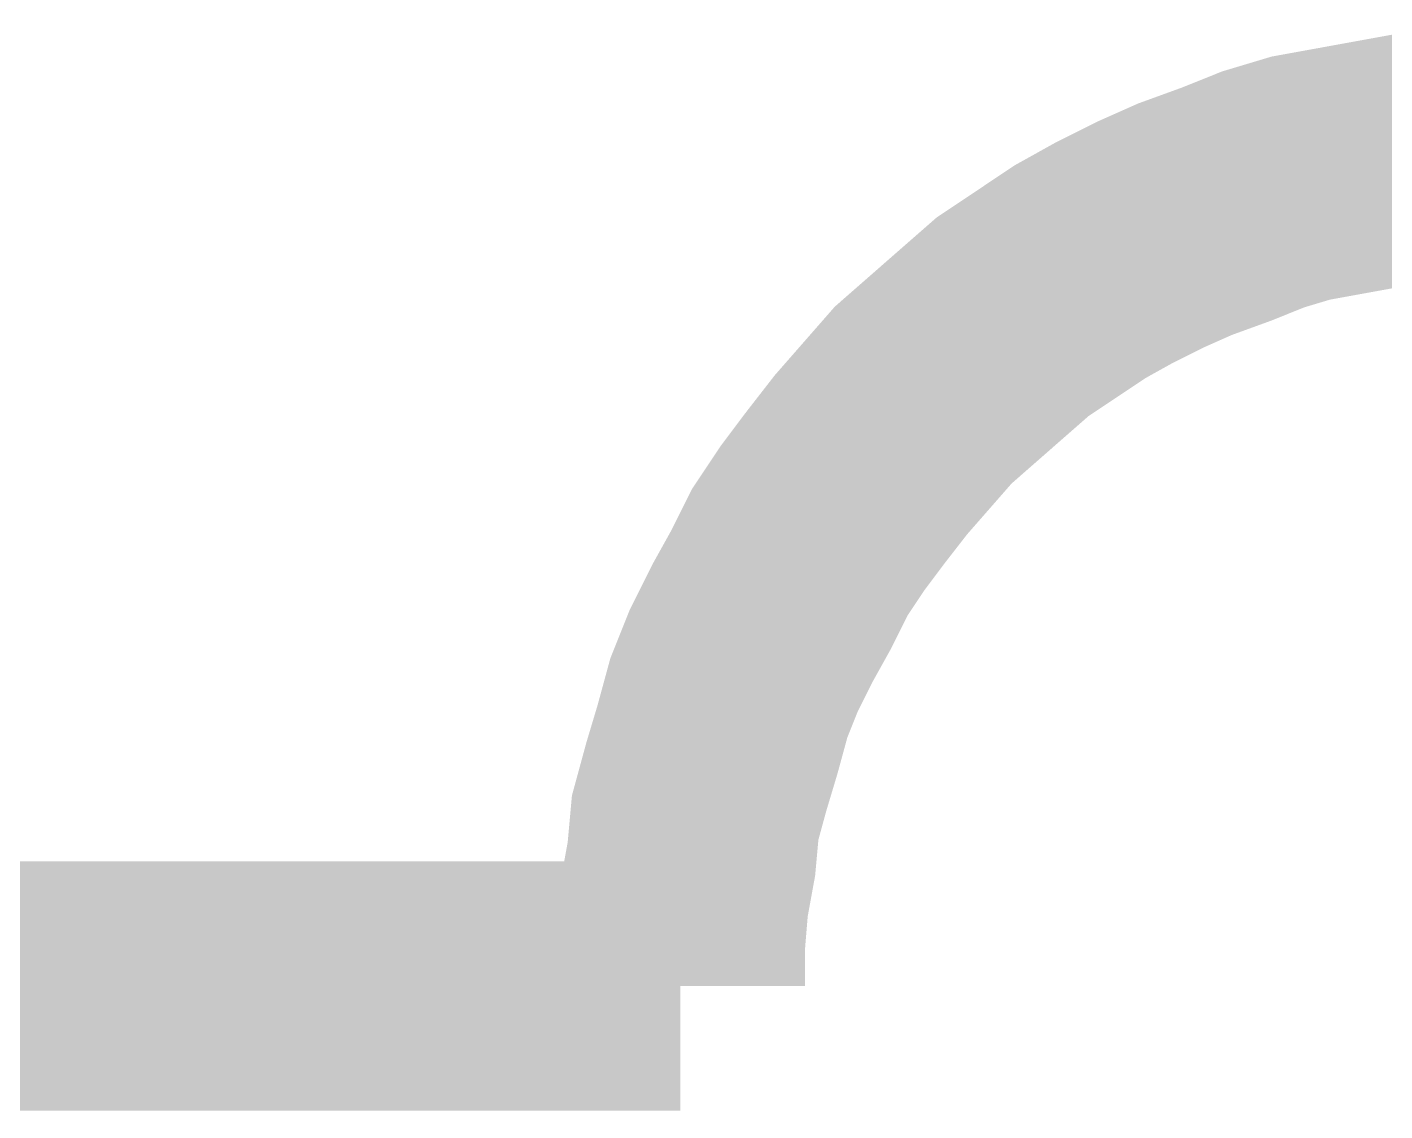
# Model space of a CAD drawing. Header units: inches. Extents: x 0 to 841, y 0 to 594.
# Drawn here: x 293.055 to 297.134, y 552.121 to 555.374 of the extents above; entities that cross this region are included whole.
import ezdxf

# ---------------------------------------------------------------- set-up
doc = ezdxf.new("R2010")
doc.units = ezdxf.units.IN
doc.layers.add('Sheet', color=255, linetype='Continuous')

msp = doc.modelspace()

# ---------------------------------------------------------------- linework, layer by layer
at = {"layer": 'Sheet'}
for points in [[(297.5098, 554.9997, 0.7493, 0.7493, 0), (297.3863, 554.9997, 0.7493, 0.7493, 0), (297.2515, 554.9884, 0.7493, 0.7493, 0), (297.128, 554.966, 0.7493, 0.7493, 0), (297.0045, 554.9435, 0.7493, 0.7493, 0), (296.881, 554.9211, 0.7493, 0.7493, 0), (296.7687, 554.8874, 0.7493, 0.7493, 0), (296.6564, 554.8424, 0.7493, 0.7493, 0), (296.5329, 554.7975, 0.7493, 0.7493, 0), (296.4318, 554.7526, 0.7493, 0.7493, 0), (296.3195, 554.6965, 0.7493, 0.7493, 0), (296.2185, 554.6403, 0.7493, 0.7493, 0), (296.1174, 554.5729, 0.7493, 0.7493, 0), (296.0164, 554.5056, 0.7493, 0.7493, 0), (295.9265, 554.427, 0.7493, 0.7493, 0), (295.8367, 554.3483, 0.7493, 0.7493, 0), (295.7469, 554.2697, 0.7493, 0.7493, 0), (295.6683, 554.1799, 0.7493, 0.7493, 0), (295.5897, 554.0901, 0.7493, 0.7493, 0), (295.5111, 553.989, 0.7493, 0.7493, 0), (295.4437, 553.8992, 0.7493, 0.7493, 0), (295.3763, 553.7981, 0.7493, 0.7493, 0), (295.3202, 553.6858, 0.7493, 0.7493, 0), (295.264, 553.5847, 0.7493, 0.7493, 0), (295.2079, 553.4724, 0.7493, 0.7493, 0), (295.163, 553.3601, 0.7493, 0.7493, 0), (295.1293, 553.2366, 0.7493, 0.7493, 0), (295.0956, 553.1243, 0.7493, 0.7493, 0), (295.0619, 553.0008, 0.7493, 0.7493, 0), (295.0507, 552.8773, 0.7493, 0.7493, 0), (295.0282, 552.7537, 0.7493, 0.7493, 0), (295.017, 552.619, 0.7493, 0.7493, 0), (295.017, 552.4955, 0.7493, 0.7493, 0)], [(290.0089, 552.4955, 0.7493, 0.7493, 0), (295.017, 552.4955, 0.7493, 0.7493, 0)], [(295.017, 552.4955, 0.7493, 0.7493, 0), (295.017, 552.4955, 0.7493, 0.7493, 0), (295.017, 552.4955, 0.7493, 0.7493, 0), (295.017, 552.4955, 0.7493, 0.7493, 0), (295.017, 552.4955, 0.7493, 0.7493, 0), (295.017, 552.4955, 0.7493, 0.7493, 0), (295.017, 552.4955, 0.7493, 0.7493, 0), (295.017, 552.4955, 0.7493, 0.7493, 0), (295.017, 552.4955, 0.7493, 0.7493, 0), (295.017, 552.4955, 0.7493, 0.7493, 0), (295.017, 552.4955, 0.7493, 0.7493, 0), (295.017, 552.4955, 0.7493, 0.7493, 0), (295.017, 552.4955, 0.7493, 0.7493, 0), (295.017, 552.4955, 0.7493, 0.7493, 0), (295.017, 552.4955, 0.7493, 0.7493, 0), (295.017, 552.4955, 0.7493, 0.7493, 0), (295.017, 552.4955, 0.7493, 0.7493, 0), (295.017, 552.4955, 0.7493, 0.7493, 0), (295.017, 552.4955, 0.7493, 0.7493, 0), (295.017, 552.4955, 0.7493, 0.7493, 0), (295.017, 552.4955, 0.7493, 0.7493, 0), (295.017, 552.4955, 0.7493, 0.7493, 0), (295.017, 552.4955, 0.7493, 0.7493, 0), (295.017, 552.4955, 0.7493, 0.7493, 0), (295.017, 552.4955, 0.7493, 0.7493, 0), (295.017, 552.4955, 0.7493, 0.7493, 0), (295.017, 552.4955, 0.7493, 0.7493, 0), (295.017, 552.4955, 0.7493, 0.7493, 0), (295.017, 552.4955, 0.7493, 0.7493, 0), (295.017, 552.4955, 0.7493, 0.7493, 0), (295.017, 552.4955, 0.7493, 0.7493, 0), (295.017, 552.4955, 0.7493, 0.7493, 0), (295.017, 552.4955, 0.7493, 0.7493, 0)], [(295.017, 552.4955, 0.2997, 0.2997, 0), (290.0089, 552.4955, 0.2997, 0.2997, 0)]]:
    msp.add_lwpolyline(points, format="xyseb", dxfattribs=at)

doc.saveas('drawing.dxf')
